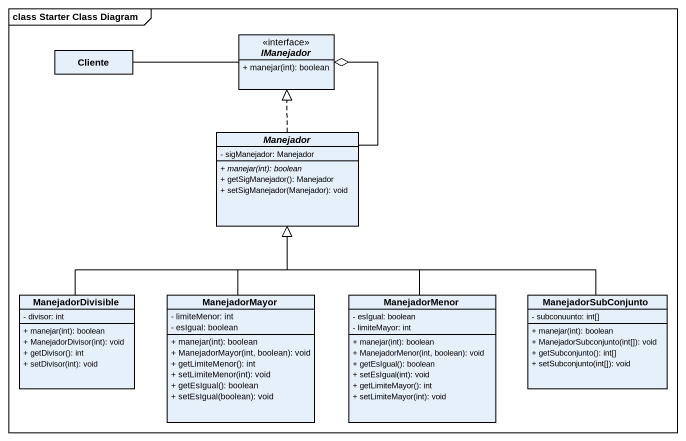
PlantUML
@startuml
mainframe class Starter Class Diagram
hide circle
hide empty members
skinparam classAttributeIconSize 0
class Cliente
interface IManejador {
  + manejar(int): boolean
}
abstract class Manejador {
  - sigManejador: Manejador
  {abstract} + manejar(int): boolean
  + getSigManejador(): Manejador
  + setSigManejador(Manejador): void
}
class ManejadorDivisible {
  - divisor: int
  + manejar(int): boolean
  + ManejadorDivisor(int): void
  + getDivisor(): int
  + setDivisor(int): void
}
class ManejadorMayor {
  - limiteMenor: int
  - esIgual: boolean
  + manejar(int): boolean
  + ManejadorMayor(int, boolean): void
  + getLimiteMenor(): int
  + setLimiteMenor(int): void
  + getEsIgual(): boolean
  + setEsIgual(boolean): void
}
class ManejadorMenor {
  - esIgual: boolean
  - limiteMayor: int
  + manejar(int): boolean
  + ManejadorMenor(int, boolean): void
  + getEsIgual(): boolean
  + setEsIgual(int): void
  + getLimiteMayor(): int
  + setLimiteMayor(int): void
}
class ManejadorSubConjunto {
  - subconuunto: int[]
  + manejar(int): boolean
  + ManejadorSubconjunto(int[]): void
  + getSubconjunto(): int[]
  + setSubconjunto(int[]): void
}
Cliente -right- IManejador
Manejador .up.|> IManejador
Manejador -up-o IManejador
ManejadorDivisible -up-|> Manejador
ManejadorMayor -up-|> Manejador
ManejadorMenor -up-|> Manejador
ManejadorSubConjunto -left-|> Manejador
@enduml
